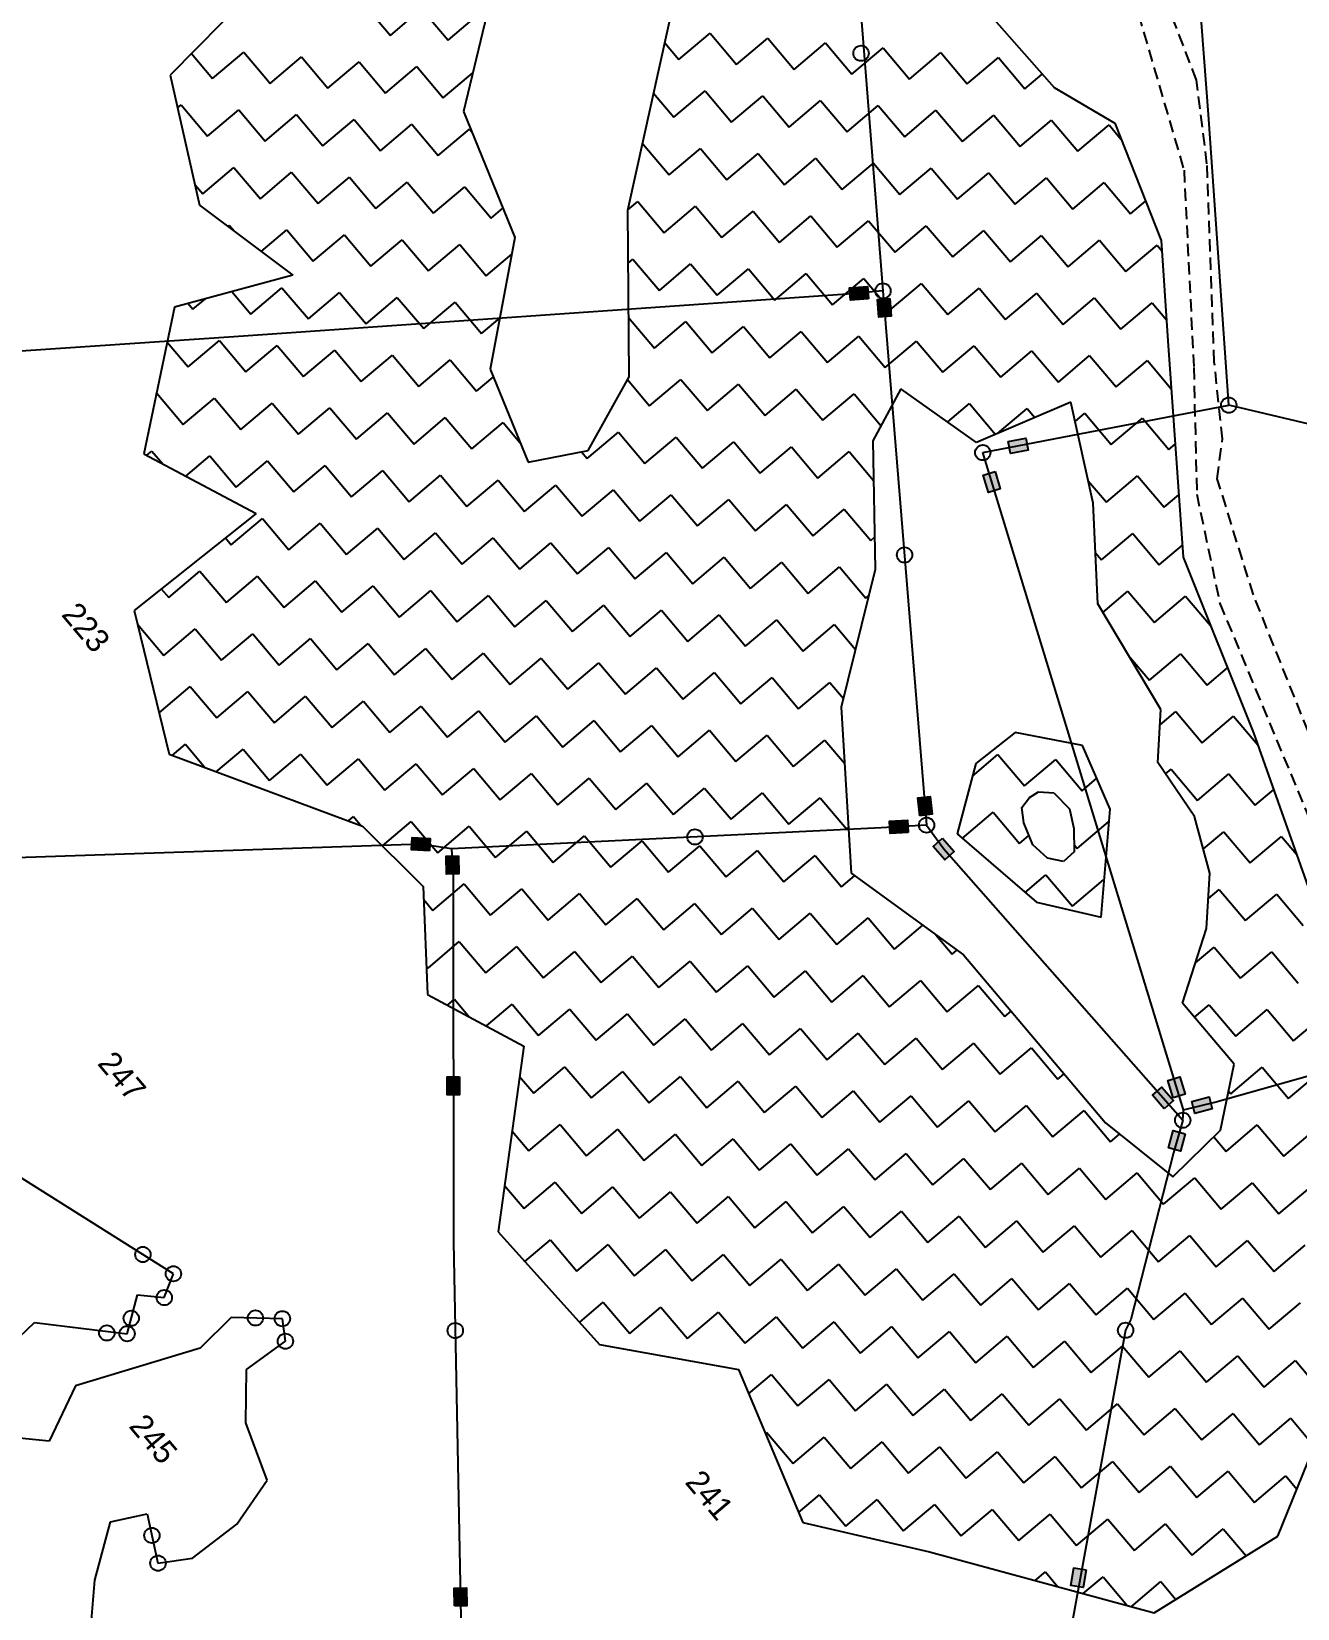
# Model space of a CAD drawing. Header units: metres. Extents: x 317389 to 323374, y 1888575 to 1892651.
# Drawn here: x 319238 to 319753, y 1889252 to 1889893 of the extents above; entities that cross this region are included whole.
import ezdxf

# ---------------------------------------------------------------- set-up
doc = ezdxf.new("R2010")
doc.units = ezdxf.units.M
doc.header["$MEASUREMENT"] = 0
doc.linetypes.add('DASHED', pattern=[0.75, 0.5, -0.25])
for name, color, linetype in [('LINE_CARTTRACK', 2, 'DASHED'), ('POLY_HATCH', 12, 'Continuous'), ('POLY_PARCEL', 6, 'Continuous'), ('TEXT_PARCEL', 7, 'Continuous')]:
    doc.layers.add(name, color=color, linetype=linetype)
doc.styles.add('TEXT_MAP', font='')
doc.styles.get('TEXT_MAP').set_extended_font_data('Kruti Dev 050')

msp = doc.modelspace()

# ---------------------------------------------------------------- hatches: boundary and pattern name
for points in [[(319570.51, 1889789), (319570.88, 1889783.97), (319578.16, 1889784.49), (319577.79, 1889789.53)], [(319582.4, 1889776.97), (319587.43, 1889777.39), (319586.84, 1889784.66), (319581.8, 1889784.25)], [(319643.12, 1889722.89), (319642.16, 1889727.85), (319635, 1889726.46), (319635.95, 1889721.51)], [(319626.93, 1889705.75), (319631.76, 1889707.22), (319629.63, 1889714.2), (319624.8, 1889712.73)], [(319603.24, 1889582.07), (319598.23, 1889581.48), (319599.07, 1889574.23), (319604.08, 1889574.82)], [(319586.75, 1889572.06), (319587.01, 1889567.02), (319594.3, 1889567.39), (319594.04, 1889572.43)], [(319392.6, 1889565.35), (319392.35, 1889560.3), (319399.64, 1889559.94), (319399.89, 1889564.98)], [(319609.28, 1889556.29), (319613.07, 1889559.63), (319608.25, 1889565.11), (319604.46, 1889561.77)], [(319406.53, 1889550.52), (319411.58, 1889550.59), (319411.48, 1889557.89), (319406.43, 1889557.82)], [(319406.84, 1889460.71), (319411.89, 1889460.71), (319411.88, 1889468.01), (319406.84, 1889468)], [(319697.42, 1889463.86), (319693.63, 1889460.52), (319698.46, 1889455.04), (319702.24, 1889458.38)], [(319704.79, 1889467.97), (319699.96, 1889466.49), (319702.09, 1889459.51), (319706.92, 1889460.99)], [(319717.96, 1889454.96), (319716.66, 1889459.84), (319709.61, 1889457.95), (319710.91, 1889453.08)], [(319700.19, 1889439.09), (319705.07, 1889437.81), (319706.93, 1889444.87), (319702.04, 1889446.15)], [(319660.48, 1889261.11), (319665.46, 1889260.29), (319666.65, 1889267.49), (319661.67, 1889268.31)], [(319414.71, 1889260.22), (319409.66, 1889260.12), (319409.81, 1889252.82), (319414.85, 1889252.92)]]:
    msp.add_hatch(color=256).paths.add_polyline_path(points)

# ---------------------------------------------------------------- linework, layer by layer
for points in [[(319578.16, 1889784.49), (319570.88, 1889783.97), (319570.51, 1889789), (319577.79, 1889789.53)], [(319586.84, 1889784.66), (319587.43, 1889777.39), (319582.4, 1889776.97), (319581.8, 1889784.25)], [(319635, 1889726.46), (319642.16, 1889727.85), (319643.12, 1889722.89), (319635.95, 1889721.51)], [(319629.63, 1889714.2), (319631.76, 1889707.22), (319626.93, 1889705.75), (319624.8, 1889712.73)], [(319599.07, 1889574.23), (319598.23, 1889581.48), (319603.24, 1889582.07), (319604.08, 1889574.82)], [(319594.3, 1889567.39), (319587.01, 1889567.02), (319586.75, 1889572.06), (319594.04, 1889572.43)], [(319399.64, 1889559.94), (319392.35, 1889560.3), (319392.6, 1889565.35), (319399.89, 1889564.98)], [(319608.25, 1889565.11), (319613.07, 1889559.63), (319609.28, 1889556.29), (319604.46, 1889561.77)], [(319411.48, 1889557.89), (319411.58, 1889550.59), (319406.53, 1889550.52), (319406.43, 1889557.82)], [(319411.88, 1889468.01), (319411.89, 1889460.71), (319406.84, 1889460.71), (319406.84, 1889468)], [(319698.46, 1889455.04), (319693.63, 1889460.52), (319697.42, 1889463.86), (319702.24, 1889458.38)], [(319702.09, 1889459.51), (319699.96, 1889466.49), (319704.79, 1889467.97), (319706.92, 1889460.99)], [(319709.61, 1889457.95), (319716.66, 1889459.84), (319717.96, 1889454.96), (319710.91, 1889453.08)], [(319706.93, 1889444.87), (319705.07, 1889437.81), (319700.19, 1889439.09), (319702.04, 1889446.15)], [(319666.65, 1889267.49), (319665.46, 1889260.29), (319660.48, 1889261.11), (319661.67, 1889268.31)], [(319409.81, 1889252.82), (319409.66, 1889260.12), (319414.71, 1889260.22), (319414.85, 1889252.92)]]:
    msp.add_lwpolyline(points, close=True)
for centre in [(319575.13, 1889884.32), (319584.06, 1889787.66), (319724.66, 1889741.21), (319624.65, 1889721.9), (319592.82, 1889680.29), (319601.79, 1889570.41), (319507.6, 1889565.59), (319705.95, 1889450.35), (319283.07, 1889395.76), (319295.48, 1889387.92), (319291.79, 1889378.22), (319278.32, 1889369.81), (319328.85, 1889369.94), (319339.79, 1889369.66), (319268.41, 1889363.84), (319276.66, 1889363.56), (319410.13, 1889364.83), (319682.74, 1889364.93), (319341.04, 1889360.49), (319286.75, 1889281.5), (319289.22, 1889270.22)]:
    msp.add_circle(centre, 3.12)
at = {"layer": 'LINE_CARTTRACK', "ltscale": 10}
for p, q in [((319711.61, 1889873.42), (319681.59, 1889951.25)), ((319681.61, 1889921.79), (319706.48, 1889836.78)), ((319715.82, 1889839.41), (319711.61, 1889873.42)), ((319706.48, 1889836.78), (319710.46, 1889756.6)), ((319718.81, 1889758.74), (319715.82, 1889839.41)), ((319722.1, 1889727.47), (319718.81, 1889758.74)), ((319710.46, 1889756.6), (319711.68, 1889704.98)), ((319720, 1889711.3), (319722.1, 1889727.47)), ((319734.69, 1889664.04), (319720, 1889711.3)), ((319711.68, 1889704.98), (319721.07, 1889660.53)), ((319773.75, 1889566.81), (319734.69, 1889664.04)), ((319721.07, 1889660.53), (319785.25, 1889506.35))]:
    msp.add_line(p, q, dxfattribs=at)
at = {"layer": 'POLY_HATCH'}
for p, q in [((319480.28, 1889820.51), (319504.97, 1889932.31)), ((319336.67, 1889918.82), (319294.19, 1889875.38)), ((319424.69, 1889907.51), (319413.5, 1889860.61)), ((319627.27, 1889900.34), (319653.71, 1889870.38)), ((319294.19, 1889875.38), (319306.16, 1889822.52)), ((319653.71, 1889870.38), (319678.37, 1889855.97)), ((319413.5, 1889860.61), (319434.37, 1889809.36)), ((319678.37, 1889855.97), (319697.17, 1889808.19)), ((319306.16, 1889822.52), (319344.03, 1889794.06)), ((319480.81, 1889752.74), (319480.28, 1889820.51)), ((319434.37, 1889809.36), (319424.25, 1889755.88)), ((319697.17, 1889808.19), (319699.93, 1889767.32)), ((319344.03, 1889794.06), (319295.9, 1889781.11)), ((319295.9, 1889781.11), (319283.44, 1889721.47)), ((319699.93, 1889767.32), (319706.16, 1889679.36)), ((319424.25, 1889755.88), (319439.76, 1889718.07)), ((319464.16, 1889722.76), (319480.81, 1889752.74)), ((319591.3, 1889747.89), (319579.94, 1889726.77)), ((319622.13, 1889726.05), (319591.3, 1889747.89)), ((319660.46, 1889742.48), (319622.13, 1889726.05)), ((319669.53, 1889701.37), (319660.46, 1889742.48)), ((319579.94, 1889726.77), (319580.86, 1889674.35)), ((319283.44, 1889721.47), (319329.15, 1889697.12)), ((319439.76, 1889718.07), (319464.16, 1889722.76)), ((319671.4, 1889660.39), (319669.53, 1889701.37)), ((319329.15, 1889697.12), (319279.5, 1889657.7)), ((319580.86, 1889674.35), (319567.09, 1889618.38)), ((319706.16, 1889679.36), (319734.7, 1889607.98)), ((319279.5, 1889657.7), (319293.74, 1889599.2)), ((319697.12, 1889617.39), (319671.4, 1889660.39)), ((319567.09, 1889618.38), (319571.08, 1889550.81)), ((319695.81, 1889595.89), (319697.12, 1889617.39)), ((319637.77, 1889608.04), (319621.84, 1889595.47)), ((319665.18, 1889602.82), (319637.77, 1889608.04)), ((319734.7, 1889607.98), (319757.63, 1889543.22)), ((319293.74, 1889599.2), (319372.45, 1889569.98)), ((319676.47, 1889576.89), (319665.18, 1889602.82)), ((319621.84, 1889595.47), (319614.18, 1889566.83)), ((319710.79, 1889573.97), (319695.81, 1889595.89)), ((319643.59, 1889581.69), (319647.34, 1889583.94)), ((319647.34, 1889583.94), (319653.49, 1889583.56)), ((319640.54, 1889577.62), (319643.59, 1889581.69)), ((319641.37, 1889571.33), (319640.54, 1889577.62)), ((319653.49, 1889583.56), (319659.98, 1889577.06)), ((319644.95, 1889562.37), (319641.37, 1889571.33)), ((319659.98, 1889577.06), (319661.74, 1889569.07)), ((319672.82, 1889533.02), (319676.47, 1889576.89)), ((319717.03, 1889550.86), (319710.79, 1889573.97)), ((319372.45, 1889569.98), (319397, 1889545.39)), ((319614.18, 1889566.83), (319646.44, 1889539.11)), ((319661.74, 1889569.07), (319661.76, 1889559.59)), ((319650.99, 1889556.99), (319644.95, 1889562.37)), ((319661.76, 1889559.59), (319657.46, 1889555.56)), ((319657.46, 1889555.56), (319650.99, 1889556.99)), ((319571.08, 1889550.81), (319616.81, 1889517.63)), ((319715.65, 1889528.41), (319717.03, 1889550.86)), ((319397, 1889545.39), (319398.82, 1889501.58)), ((319646.44, 1889539.11), (319672.82, 1889533.02)), ((319705.92, 1889498.03), (319715.65, 1889528.41)), ((319616.81, 1889517.63), (319674.51, 1889449.33)), ((319398.82, 1889501.58), (319437.98, 1889480.51)), ((319726.9, 1889473.19), (319705.92, 1889498.03)), ((319437.98, 1889480.51), (319427.61, 1889405.01)), ((319721.3, 1889446.3), (319726.9, 1889473.19)), ((319674.51, 1889449.33), (319701.96, 1889427.3)), ((319701.96, 1889427.3), (319721.3, 1889446.3)), ((319427.61, 1889405.01), (319468.81, 1889359.21)), ((319468.81, 1889359.21), (319525.24, 1889348.95)), ((319525.24, 1889348.95), (319551.43, 1889286.7)), ((319744.63, 1889281.15), (319760.93, 1889321.37)), ((319551.43, 1889286.7), (319602.95, 1889274.81)), ((319694.31, 1889249.98), (319744.63, 1889281.15)), ((319602.95, 1889274.81), (319694.31, 1889249.98))]:
    msp.add_line(p, q, dxfattribs=at)
at = {"layer": 'POLY_HATCH', "linetype": 'Continuous'}
for p, q in [((319372.96, 1889904.34), (319383.71, 1889891.63)), ((319383.71, 1889891.63), (319396.43, 1889902.37)), ((319396.43, 1889902.37), (319407.17, 1889889.65)), ((319407.17, 1889889.65), (319419.89, 1889900.39)), ((319501.02, 1889881.75), (319513.74, 1889892.5)), ((319513.74, 1889892.5), (319524.48, 1889879.78)), ((319495.3, 1889888.52), (319501.02, 1889881.75)), ((319524.48, 1889879.78), (319537.2, 1889890.52)), ((319537.2, 1889890.52), (319547.95, 1889877.8)), ((319547.95, 1889877.8), (319560.67, 1889888.55)), ((319560.67, 1889888.55), (319571.41, 1889875.83)), ((319571.41, 1889875.83), (319584.13, 1889886.57)), ((319584.13, 1889886.57), (319594.87, 1889873.85)), ((319302.81, 1889884.19), (319311.34, 1889874.09)), ((319311.34, 1889874.09), (319324.06, 1889884.83)), ((319324.06, 1889884.83), (319333.08, 1889874.16)), ((319334.81, 1889872.11), (319347.53, 1889882.86)), ((319347.53, 1889882.86), (319358.27, 1889870.14)), ((319358.27, 1889870.14), (319370.99, 1889880.88)), ((319370.99, 1889880.88), (319381.73, 1889868.16)), ((319594.87, 1889873.85), (319607.59, 1889884.6)), ((319607.59, 1889884.6), (319618.34, 1889871.88)), ((319618.34, 1889871.88), (319631.05, 1889882.62)), ((319631.05, 1889882.62), (319641.8, 1889869.91)), ((319333.08, 1889874.16), (319334.81, 1889872.11)), ((319381.73, 1889868.16), (319394.45, 1889878.91)), ((319394.45, 1889878.91), (319405.2, 1889866.19)), ((319405.2, 1889866.19), (319417.26, 1889876.38)), ((319641.8, 1889869.91), (319648.86, 1889875.87)), ((319490.78, 1889868.07), (319499.05, 1889858.29)), ((319499.05, 1889858.29), (319511.77, 1889869.03)), ((319511.77, 1889869.03), (319522.51, 1889856.32)), ((319522.51, 1889856.32), (319535.23, 1889867.06)), ((319535.23, 1889867.06), (319545.97, 1889854.34)), ((319297.19, 1889862.13), (319298.62, 1889863.34)), ((319298.62, 1889863.34), (319307.86, 1889852.41)), ((319309.37, 1889850.62), (319322.09, 1889861.37)), ((319322.09, 1889861.37), (319332.83, 1889848.65)), ((319545.97, 1889854.34), (319558.69, 1889865.08)), ((319558.69, 1889865.08), (319569.44, 1889852.37)), ((319569.44, 1889852.37), (319582.15, 1889863.11)), ((319582.15, 1889863.11), (319592.9, 1889850.39)), ((319592.9, 1889850.39), (319605.62, 1889861.14)), ((319605.62, 1889861.14), (319616.36, 1889848.42)), ((319332.83, 1889848.65), (319345.55, 1889859.39)), ((319345.55, 1889859.39), (319356.29, 1889846.67)), ((319356.29, 1889846.67), (319369.01, 1889857.42)), ((319369.01, 1889857.42), (319379.76, 1889844.7)), ((319379.76, 1889844.7), (319392.48, 1889855.44)), ((319392.48, 1889855.44), (319403.22, 1889842.72)), ((319403.22, 1889842.72), (319415.94, 1889853.47)), ((319415.94, 1889853.47), (319416.84, 1889852.4)), ((319616.36, 1889848.42), (319629.08, 1889859.16)), ((319629.08, 1889859.16), (319639.82, 1889846.44)), ((319639.82, 1889846.44), (319652.54, 1889857.19)), ((319652.54, 1889857.19), (319663.29, 1889844.47)), ((319663.29, 1889844.47), (319676.01, 1889855.21)), ((319676.01, 1889855.21), (319680.98, 1889849.32)), ((319307.86, 1889852.41), (319309.37, 1889850.62)), ((319486.24, 1889847.47), (319486.33, 1889847.55)), ((319486.33, 1889847.55), (319497.07, 1889834.83)), ((319497.07, 1889834.83), (319509.79, 1889845.57)), ((319509.79, 1889845.57), (319520.54, 1889832.85)), ((319520.54, 1889832.85), (319533.25, 1889843.6)), ((319533.25, 1889843.6), (319544, 1889830.88)), ((319544, 1889830.88), (319556.72, 1889841.62)), ((319556.72, 1889841.62), (319567.46, 1889828.9)), ((319307.39, 1889827.16), (319320.11, 1889837.9)), ((319320.11, 1889837.9), (319330.86, 1889825.19)), ((319330.86, 1889825.19), (319343.58, 1889835.93)), ((319343.58, 1889835.93), (319354.32, 1889823.21)), ((319567.46, 1889828.9), (319580.18, 1889839.65)), ((319580.18, 1889839.65), (319590.92, 1889826.93)), ((319590.92, 1889826.93), (319603.64, 1889837.67)), ((319603.64, 1889837.67), (319614.39, 1889824.95)), ((319614.39, 1889824.95), (319627.11, 1889835.7)), ((319627.11, 1889835.7), (319637.85, 1889822.98)), ((319304.27, 1889830.85), (319307.39, 1889827.16)), ((319354.32, 1889823.21), (319367.04, 1889833.96)), ((319367.04, 1889833.96), (319377.78, 1889821.24)), ((319377.78, 1889821.24), (319390.5, 1889831.98)), ((319390.5, 1889831.98), (319401.25, 1889819.26)), ((319401.25, 1889819.26), (319413.96, 1889830.01)), ((319413.96, 1889830.01), (319424.71, 1889817.29)), ((319637.85, 1889822.98), (319650.57, 1889833.72)), ((319650.57, 1889833.72), (319661.31, 1889821)), ((319661.31, 1889821), (319674.03, 1889831.75)), ((319674.03, 1889831.75), (319684.78, 1889819.03)), ((319424.71, 1889817.29), (319429.5, 1889821.33)), ((319480.32, 1889820.68), (319484.35, 1889824.08)), ((319484.35, 1889824.08), (319495.1, 1889811.36)), ((319495.1, 1889811.36), (319507.82, 1889822.11)), ((319507.82, 1889822.11), (319518.56, 1889809.39)), ((319684.78, 1889819.03), (319690.88, 1889824.18)), ((319518.56, 1889809.39), (319531.28, 1889820.13)), ((319531.28, 1889820.13), (319542.02, 1889807.41)), ((319542.02, 1889807.41), (319554.74, 1889818.16)), ((319554.74, 1889818.16), (319565.49, 1889805.44)), ((319565.49, 1889805.44), (319578.2, 1889816.18)), ((319578.2, 1889816.18), (319588.95, 1889803.47)), ((319317.56, 1889813.95), (319318.14, 1889814.44)), ((319318.14, 1889814.44), (319320.27, 1889811.92)), ((319331.21, 1889803.69), (319341.6, 1889812.47)), ((319341.6, 1889812.47), (319352.35, 1889799.75)), ((319352.35, 1889799.75), (319365.06, 1889810.49)), ((319365.06, 1889810.49), (319375.81, 1889797.77)), ((319375.81, 1889797.77), (319388.53, 1889808.52)), ((319388.53, 1889808.52), (319399.27, 1889795.8)), ((319588.95, 1889803.47), (319601.67, 1889814.21)), ((319601.67, 1889814.21), (319612.41, 1889801.49)), ((319612.41, 1889801.49), (319625.13, 1889812.24)), ((319625.13, 1889812.24), (319635.87, 1889799.52)), ((319635.87, 1889799.52), (319648.59, 1889810.26)), ((319648.59, 1889810.26), (319659.34, 1889797.54)), ((319399.27, 1889795.8), (319411.99, 1889806.54)), ((319411.99, 1889806.54), (319422.73, 1889793.82)), ((319422.73, 1889793.82), (319433.09, 1889802.57)), ((319659.34, 1889797.54), (319672.06, 1889808.29)), ((319672.06, 1889808.29), (319682.8, 1889795.57)), ((319682.8, 1889795.57), (319695.52, 1889806.31)), ((319695.52, 1889806.31), (319697.45, 1889804.02)), ((319480.45, 1889798.99), (319482.38, 1889800.62)), ((319482.38, 1889800.62), (319493.12, 1889787.9)), ((319493.12, 1889787.9), (319505.84, 1889798.65)), ((319505.84, 1889798.65), (319516.59, 1889785.93)), ((319516.59, 1889785.93), (319529.3, 1889796.67)), ((319529.3, 1889796.67), (319540.05, 1889783.95)), ((319540.05, 1889783.95), (319552.77, 1889794.7)), ((319552.77, 1889794.7), (319563.51, 1889781.98)), ((319563.51, 1889781.98), (319576.23, 1889792.72)), ((319576.23, 1889792.72), (319586.97, 1889780)), ((319586.97, 1889780), (319599.69, 1889790.75)), ((319599.69, 1889790.75), (319610.44, 1889778.03)), ((319303.45, 1889780.23), (319308.5, 1889784.5)), ((319319.2, 1889787.38), (319326.91, 1889778.26)), ((319326.91, 1889778.26), (319339.63, 1889789)), ((319339.63, 1889789), (319350.37, 1889776.29)), ((319350.37, 1889776.29), (319363.09, 1889787.03)), ((319363.09, 1889787.03), (319373.83, 1889774.31)), ((319373.83, 1889774.31), (319386.55, 1889785.06)), ((319386.55, 1889785.06), (319397.3, 1889772.34)), ((319397.3, 1889772.34), (319410.02, 1889783.08)), ((319410.02, 1889783.08), (319420.76, 1889770.36)), ((319610.44, 1889778.03), (319623.16, 1889788.77)), ((319623.16, 1889788.77), (319633.9, 1889776.05)), ((319633.9, 1889776.05), (319646.62, 1889786.8)), ((319646.62, 1889786.8), (319657.36, 1889774.08)), ((319657.36, 1889774.08), (319670.08, 1889784.82)), ((319670.08, 1889784.82), (319680.83, 1889772.1)), ((319680.83, 1889772.1), (319693.54, 1889782.85)), ((319693.54, 1889782.85), (319699.34, 1889775.98)), ((319301.44, 1889782.6), (319303.45, 1889780.23)), ((319420.76, 1889770.36), (319428.18, 1889776.63)), ((319480.62, 1889776.9), (319491.15, 1889764.44)), ((319491.15, 1889764.44), (319503.87, 1889775.18)), ((319503.87, 1889775.18), (319514.61, 1889762.46)), ((319514.61, 1889762.46), (319527.33, 1889773.21)), ((319527.33, 1889773.21), (319538.07, 1889760.49)), ((319538.07, 1889760.49), (319550.79, 1889771.23)), ((319550.79, 1889771.23), (319561.54, 1889758.51)), ((319292.93, 1889766.88), (319301.47, 1889756.77)), ((319301.47, 1889756.77), (319314.19, 1889767.52)), ((319314.19, 1889767.52), (319324.93, 1889754.8)), ((319324.93, 1889754.8), (319337.65, 1889765.54)), ((319337.65, 1889765.54), (319348.4, 1889752.82)), ((319348.4, 1889752.82), (319361.12, 1889763.57)), ((319361.12, 1889763.57), (319371.86, 1889750.85)), ((319561.54, 1889758.51), (319574.26, 1889769.26)), ((319574.26, 1889769.26), (319585, 1889756.54)), ((319585, 1889756.54), (319597.72, 1889767.28)), ((319597.72, 1889767.28), (319608.46, 1889754.57)), ((319608.46, 1889754.57), (319621.18, 1889765.31)), ((319621.18, 1889765.31), (319631.93, 1889752.59)), ((319371.86, 1889750.85), (319384.58, 1889761.59)), ((319384.58, 1889761.59), (319395.32, 1889748.87)), ((319395.32, 1889748.87), (319408.04, 1889759.62)), ((319408.04, 1889759.62), (319418.79, 1889746.9)), ((319631.93, 1889752.59), (319644.64, 1889763.33)), ((319644.64, 1889763.33), (319655.39, 1889750.62)), ((319655.39, 1889750.62), (319668.11, 1889761.36)), ((319668.11, 1889761.36), (319678.85, 1889748.64)), ((319678.85, 1889748.64), (319691.57, 1889759.39)), ((319691.57, 1889759.39), (319701.31, 1889747.86)), ((319418.79, 1889746.9), (319425.58, 1889752.64)), ((319480.18, 1889751.62), (319489.17, 1889740.98)), ((319489.17, 1889740.98), (319501.89, 1889751.72)), ((319501.89, 1889751.72), (319512.64, 1889739)), ((319288.53, 1889745.84), (319288.75, 1889746.03)), ((319288.75, 1889746.03), (319299.5, 1889733.31)), ((319512.64, 1889739), (319525.36, 1889749.74)), ((319525.36, 1889749.74), (319536.1, 1889737.03)), ((319536.1, 1889737.03), (319548.82, 1889747.77)), ((319548.82, 1889747.77), (319559.56, 1889735.05)), ((319559.56, 1889735.05), (319572.28, 1889745.8)), ((319572.28, 1889745.8), (319583.03, 1889733.08)), ((319299.5, 1889733.31), (319312.22, 1889744.05)), ((319312.22, 1889744.05), (319322.96, 1889731.33)), ((319322.96, 1889731.33), (319335.68, 1889742.08)), ((319335.68, 1889742.08), (319346.42, 1889729.36)), ((319346.42, 1889729.36), (319359.14, 1889740.1)), ((319359.14, 1889740.1), (319369.88, 1889727.39)), ((319369.88, 1889727.39), (319382.6, 1889738.13)), ((319382.6, 1889738.13), (319393.35, 1889725.41)), ((319610.37, 1889734.38), (319619.21, 1889741.85)), ((319619.21, 1889741.85), (319629.78, 1889729.33)), ((319630.62, 1889729.69), (319642.67, 1889739.87)), ((319642.67, 1889739.87), (319645.78, 1889736.19)), ((319662.2, 1889734.58), (319666.13, 1889737.9)), ((319666.13, 1889737.9), (319676.88, 1889725.18)), ((319393.35, 1889725.41), (319406.07, 1889736.15)), ((319406.07, 1889736.15), (319416.81, 1889723.44)), ((319416.81, 1889723.44), (319429.53, 1889734.18)), ((319429.53, 1889734.18), (319436.57, 1889725.84)), ((319583.03, 1889733.08), (319583.59, 1889733.55)), ((319676.88, 1889725.18), (319689.6, 1889735.92)), ((319689.6, 1889735.92), (319700.34, 1889723.2)), ((319463.74, 1889719.49), (319476.46, 1889730.23)), ((319476.46, 1889730.23), (319487.2, 1889717.51)), ((319487.2, 1889717.51), (319499.92, 1889728.26)), ((319499.92, 1889728.26), (319510.66, 1889715.54)), ((319510.66, 1889715.54), (319523.38, 1889726.28)), ((319523.38, 1889726.28), (319534.13, 1889713.56)), ((319700.34, 1889723.2), (319702.9, 1889725.37)), ((319284.7, 1889720.81), (319286.78, 1889722.56)), ((319286.78, 1889722.56), (319291.18, 1889717.35)), ((319300.52, 1889712.38), (319310.24, 1889720.59)), ((319310.24, 1889720.59), (319320.98, 1889707.87)), ((319320.98, 1889707.87), (319333.7, 1889718.62)), ((319333.7, 1889718.62), (319344.45, 1889705.9)), ((319461.42, 1889722.23), (319463.74, 1889719.49)), ((319534.13, 1889713.56), (319546.84, 1889724.31)), ((319546.84, 1889724.31), (319557.59, 1889711.59)), ((319557.59, 1889711.59), (319570.31, 1889722.33)), ((319570.31, 1889722.33), (319580.23, 1889710.59)), ((319344.45, 1889705.9), (319357.17, 1889716.64)), ((319357.17, 1889716.64), (319367.91, 1889703.92)), ((319367.91, 1889703.92), (319380.63, 1889714.67)), ((319380.63, 1889714.67), (319391.37, 1889701.95)), ((319391.37, 1889701.95), (319404.09, 1889712.69)), ((319404.09, 1889712.69), (319414.84, 1889699.97)), ((319674.9, 1889701.72), (319687.62, 1889712.46)), ((319687.62, 1889712.46), (319698.37, 1889699.74)), ((319414.84, 1889699.97), (319427.55, 1889710.72)), ((319427.55, 1889710.72), (319438.3, 1889698)), ((319438.3, 1889698), (319451.02, 1889708.74)), ((319451.02, 1889708.74), (319461.76, 1889696.02)), ((319461.76, 1889696.02), (319474.48, 1889706.77)), ((319474.48, 1889706.77), (319485.22, 1889694.05)), ((319667.53, 1889710.45), (319674.9, 1889701.72)), ((319485.22, 1889694.05), (319497.94, 1889704.79)), ((319497.94, 1889704.79), (319508.69, 1889692.07)), ((319508.69, 1889692.07), (319521.41, 1889702.82)), ((319521.41, 1889702.82), (319532.15, 1889690.1)), ((319532.15, 1889690.1), (319544.87, 1889700.84)), ((319544.87, 1889700.84), (319555.61, 1889688.13)), ((319698.37, 1889699.74), (319704.36, 1889704.8)), ((319319.01, 1889684.41), (319331.73, 1889695.15)), ((319331.73, 1889695.15), (319342.47, 1889682.43)), ((319342.47, 1889682.43), (319355.19, 1889693.18)), ((319355.19, 1889693.18), (319365.94, 1889680.46)), ((319555.61, 1889688.13), (319568.33, 1889698.87)), ((319568.33, 1889698.87), (319579.08, 1889686.15)), ((319316.65, 1889687.2), (319319.01, 1889684.41)), ((319365.94, 1889680.46), (319378.65, 1889691.2)), ((319378.65, 1889691.2), (319389.4, 1889678.48)), ((319389.4, 1889678.48), (319402.12, 1889689.23)), ((319402.12, 1889689.23), (319412.86, 1889676.51)), ((319412.86, 1889676.51), (319425.58, 1889687.25)), ((319425.58, 1889687.25), (319436.32, 1889674.54)), ((319579.08, 1889686.15), (319580.63, 1889687.47)), ((319672.93, 1889678.25), (319685.65, 1889689)), ((319685.65, 1889689), (319696.39, 1889676.28)), ((319436.32, 1889674.54), (319449.04, 1889685.28)), ((319449.04, 1889685.28), (319459.79, 1889672.56)), ((319459.79, 1889672.56), (319472.51, 1889683.31)), ((319472.51, 1889683.31), (319483.25, 1889670.59)), ((319483.25, 1889670.59), (319495.97, 1889681.33)), ((319495.97, 1889681.33), (319506.71, 1889668.61)), ((319670.45, 1889681.18), (319672.93, 1889678.25)), ((319696.39, 1889676.28), (319705.82, 1889684.24)), ((319506.71, 1889668.61), (319519.43, 1889679.36)), ((319519.43, 1889679.36), (319530.18, 1889666.64)), ((319530.18, 1889666.64), (319542.89, 1889677.38)), ((319542.89, 1889677.38), (319553.64, 1889664.66)), ((319553.64, 1889664.66), (319566.36, 1889675.41)), ((319566.36, 1889675.41), (319577.1, 1889662.69)), ((319293.57, 1889662.92), (319306.29, 1889673.66)), ((319306.29, 1889673.66), (319317.04, 1889660.95)), ((319317.04, 1889660.95), (319329.75, 1889671.69)), ((319329.75, 1889671.69), (319340.5, 1889658.97)), ((319340.5, 1889658.97), (319353.22, 1889669.72)), ((319353.22, 1889669.72), (319363.96, 1889657)), ((319363.96, 1889657), (319376.68, 1889667.74)), ((319376.68, 1889667.74), (319387.42, 1889655.02)), ((319290.56, 1889666.48), (319293.57, 1889662.92)), ((319387.42, 1889655.02), (319400.14, 1889665.77)), ((319400.14, 1889665.77), (319410.89, 1889653.05)), ((319410.89, 1889653.05), (319423.61, 1889663.79)), ((319423.61, 1889663.79), (319434.35, 1889651.07)), ((319434.35, 1889651.07), (319447.07, 1889661.82)), ((319447.07, 1889661.82), (319457.81, 1889649.1)), ((319577.1, 1889662.69), (319578.23, 1889663.64)), ((319673.48, 1889656.92), (319683.67, 1889665.53)), ((319683.67, 1889665.53), (319694.42, 1889652.82)), ((319694.42, 1889652.82), (319707.13, 1889663.56)), ((319707.13, 1889663.56), (319717.28, 1889651.55)), ((319457.81, 1889649.1), (319470.53, 1889659.84)), ((319470.53, 1889659.84), (319481.28, 1889647.12)), ((319481.28, 1889647.12), (319493.99, 1889657.87)), ((319493.99, 1889657.87), (319504.74, 1889645.15)), ((319504.74, 1889645.15), (319517.46, 1889655.89)), ((319517.46, 1889655.89), (319528.2, 1889643.17)), ((319280.85, 1889652.18), (319291.6, 1889639.46)), ((319280.85, 1889652.17), (319280.85, 1889652.18)), ((319291.6, 1889639.46), (319304.32, 1889650.2)), ((319304.32, 1889650.2), (319315.06, 1889637.48)), ((319315.06, 1889637.48), (319327.78, 1889648.23)), ((319327.78, 1889648.23), (319338.52, 1889635.51)), ((319528.2, 1889643.17), (319540.92, 1889653.92)), ((319540.92, 1889653.92), (319551.66, 1889641.2)), ((319551.66, 1889641.2), (319564.38, 1889651.94)), ((319564.38, 1889651.94), (319572.88, 1889641.89)), ((319338.52, 1889635.51), (319351.24, 1889646.25)), ((319351.24, 1889646.25), (319361.99, 1889633.53)), ((319361.99, 1889633.53), (319374.71, 1889644.28)), ((319374.71, 1889644.28), (319385.45, 1889631.56)), ((319385.45, 1889631.56), (319398.17, 1889642.3)), ((319398.17, 1889642.3), (319408.91, 1889629.58)), ((319408.91, 1889629.58), (319421.63, 1889640.33)), ((319421.63, 1889640.33), (319432.38, 1889627.61)), ((319432.38, 1889627.61), (319445.09, 1889638.35)), ((319445.09, 1889638.35), (319455.84, 1889625.64)), ((319455.84, 1889625.64), (319468.56, 1889636.38)), ((319468.56, 1889636.38), (319479.3, 1889623.66)), ((319683.96, 1889639.4), (319692.44, 1889629.35)), ((319692.44, 1889629.35), (319705.16, 1889640.1)), ((319705.16, 1889640.1), (319715.9, 1889627.38)), ((319479.3, 1889623.66), (319492.02, 1889634.4)), ((319492.02, 1889634.4), (319502.76, 1889621.69)), ((319502.76, 1889621.69), (319515.48, 1889632.43)), ((319515.48, 1889632.43), (319526.23, 1889619.71)), ((319526.23, 1889619.71), (319538.95, 1889630.46)), ((319538.95, 1889630.46), (319549.69, 1889617.74)), ((319715.9, 1889627.38), (319724.16, 1889634.35)), ((319289.65, 1889616.01), (319302.34, 1889626.74)), ((319302.34, 1889626.74), (319313.09, 1889614.02)), ((319313.09, 1889614.02), (319325.81, 1889624.76)), ((319325.81, 1889624.76), (319336.55, 1889612.05)), ((319336.55, 1889612.05), (319349.27, 1889622.79)), ((319349.27, 1889622.79), (319360.01, 1889610.07)), ((319549.69, 1889617.74), (319562.41, 1889628.48)), ((319562.41, 1889628.48), (319567.96, 1889621.91)), ((319360.01, 1889610.07), (319372.73, 1889620.81)), ((319372.73, 1889620.81), (319383.47, 1889608.1)), ((319383.47, 1889608.1), (319396.19, 1889618.84)), ((319396.19, 1889618.84), (319406.94, 1889606.12)), ((319406.94, 1889606.12), (319419.66, 1889616.87)), ((319419.66, 1889616.87), (319430.4, 1889604.15)), ((319696.74, 1889611.19), (319703.19, 1889616.63)), ((319703.19, 1889616.63), (319713.93, 1889603.92)), ((319430.4, 1889604.15), (319443.12, 1889614.89)), ((319443.12, 1889614.89), (319453.86, 1889602.17)), ((319453.86, 1889602.17), (319466.58, 1889612.92)), ((319466.58, 1889612.92), (319477.33, 1889600.2)), ((319477.33, 1889600.2), (319490.05, 1889610.94)), ((319490.05, 1889610.94), (319500.79, 1889598.22)), ((319713.93, 1889603.92), (319726.65, 1889614.66)), ((319726.65, 1889614.66), (319736.44, 1889603.07)), ((319294.99, 1889598.73), (319300.37, 1889603.28)), ((319300.37, 1889603.28), (319308.42, 1889593.75)), ((319500.79, 1889598.22), (319513.51, 1889608.97)), ((319513.51, 1889608.97), (319524.25, 1889596.25)), ((319524.25, 1889596.25), (319536.97, 1889606.99)), ((319536.97, 1889606.99), (319547.72, 1889594.27)), ((319547.72, 1889594.27), (319560.43, 1889605.02)), ((319560.43, 1889605.02), (319568.44, 1889595.54)), ((319312.91, 1889592.08), (319323.83, 1889601.3)), ((319323.83, 1889601.3), (319334.57, 1889588.58)), ((319334.57, 1889588.58), (319347.29, 1889599.33)), ((319347.29, 1889599.33), (319358.04, 1889586.61)), ((319358.04, 1889586.61), (319370.76, 1889597.35)), ((319370.76, 1889597.35), (319381.5, 1889584.63)), ((319620.47, 1889590.35), (319630.82, 1889599.09)), ((319630.82, 1889599.09), (319641.57, 1889586.38)), ((319641.57, 1889586.38), (319654.29, 1889597.12)), ((319654.29, 1889597.12), (319665.03, 1889584.4)), ((319381.5, 1889584.63), (319394.22, 1889595.38)), ((319394.22, 1889595.38), (319404.96, 1889582.66)), ((319404.96, 1889582.66), (319417.68, 1889593.4)), ((319417.68, 1889593.4), (319428.43, 1889580.68)), ((319428.43, 1889580.68), (319441.14, 1889591.43)), ((319441.14, 1889591.43), (319451.89, 1889578.71)), ((319698.96, 1889591.27), (319701.21, 1889593.17)), ((319701.21, 1889593.17), (319711.96, 1889580.45)), ((319711.96, 1889580.45), (319724.67, 1889591.2)), ((319724.67, 1889591.2), (319735.42, 1889578.48)), ((319451.89, 1889578.71), (319464.61, 1889589.45)), ((319464.61, 1889589.45), (319475.35, 1889576.74)), ((319475.35, 1889576.74), (319488.07, 1889587.48)), ((319488.07, 1889587.48), (319498.81, 1889574.76)), ((319498.81, 1889574.76), (319511.53, 1889585.5)), ((319511.53, 1889585.5), (319522.28, 1889572.79)), ((319665.03, 1889584.4), (319671, 1889589.45)), ((319735.42, 1889578.48), (319742.91, 1889584.8)), ((319522.28, 1889572.79), (319535, 1889583.53)), ((319535, 1889583.53), (319545.74, 1889570.81)), ((319545.74, 1889570.81), (319558.46, 1889581.56)), ((319558.46, 1889581.56), (319569.2, 1889568.84)), ((319366.69, 1889572.12), (319368.78, 1889573.89)), ((319368.78, 1889573.89), (319371.91, 1889570.18)), ((319380.46, 1889561.96), (319392.24, 1889571.91)), ((319392.24, 1889571.91), (319402.99, 1889559.2)), ((319616.29, 1889565.02), (319628.85, 1889575.63)), ((319628.85, 1889575.63), (319639.59, 1889562.91)), ((319663.05, 1889560.94), (319675.77, 1889571.68)), ((319675.77, 1889571.68), (319676.01, 1889571.4)), ((319402.99, 1889559.2), (319415.71, 1889569.94)), ((319415.71, 1889569.94), (319426.45, 1889557.22)), ((319426.45, 1889557.22), (319439.17, 1889567.97)), ((319439.17, 1889567.97), (319449.91, 1889555.25)), ((319449.91, 1889555.25), (319462.63, 1889565.99)), ((319462.63, 1889565.99), (319473.38, 1889553.27)), ((319569.2, 1889568.84), (319569.98, 1889569.49)), ((319614.25, 1889567.11), (319615.31, 1889565.86)), ((319639.59, 1889562.91), (319643.43, 1889566.16)), ((319714.37, 1889560.7), (319722.7, 1889567.73)), ((319722.7, 1889567.73), (319733.44, 1889555.01)), ((319733.44, 1889555.01), (319746.16, 1889565.76)), ((319746.16, 1889565.76), (319752.17, 1889558.65)), ((319473.38, 1889553.27), (319486.1, 1889564.02)), ((319486.1, 1889564.02), (319496.84, 1889551.3)), ((319496.84, 1889551.3), (319509.56, 1889562.04)), ((319509.56, 1889562.04), (319520.3, 1889549.32)), ((319520.3, 1889549.32), (319533.02, 1889560.07)), ((319533.02, 1889560.07), (319543.77, 1889547.35)), ((319661.75, 1889562.48), (319663.05, 1889560.94)), ((319543.77, 1889547.35), (319556.48, 1889558.09)), ((319556.48, 1889558.09), (319567.23, 1889545.37)), ((319401.01, 1889535.73), (319413.73, 1889546.48)), ((319413.73, 1889546.48), (319424.48, 1889533.76)), ((319567.23, 1889545.37), (319572.47, 1889549.8)), ((319641.87, 1889543.04), (319650.34, 1889550.19)), ((319650.34, 1889550.19), (319661.08, 1889537.48)), ((319661.08, 1889537.48), (319673.8, 1889548.22)), ((319673.8, 1889548.22), (319674.06, 1889547.91)), ((319397.22, 1889540.23), (319401.01, 1889535.73)), ((319424.48, 1889533.76), (319437.2, 1889544.5)), ((319437.2, 1889544.5), (319447.94, 1889531.78)), ((319447.94, 1889531.78), (319460.66, 1889542.53)), ((319460.66, 1889542.53), (319471.4, 1889529.81)), ((319471.4, 1889529.81), (319484.12, 1889540.55)), ((319484.12, 1889540.55), (319494.87, 1889527.83)), ((319716.4, 1889540.62), (319720.72, 1889544.27)), ((319720.72, 1889544.27), (319731.47, 1889531.55)), ((319731.47, 1889531.55), (319744.19, 1889542.3)), ((319744.19, 1889542.3), (319754.93, 1889529.58)), ((319494.87, 1889527.83), (319507.58, 1889538.58)), ((319507.58, 1889538.58), (319518.33, 1889525.86)), ((319518.33, 1889525.86), (319531.05, 1889536.6)), ((319531.05, 1889536.6), (319541.79, 1889523.89)), ((319541.79, 1889523.89), (319554.51, 1889534.63)), ((319554.51, 1889534.63), (319565.25, 1889521.91)), ((319565.25, 1889521.91), (319577.97, 1889532.66)), ((319577.97, 1889532.66), (319588.72, 1889519.94)), ((319588.72, 1889519.94), (319600.23, 1889529.66)), ((319399.04, 1889512.27), (319411.76, 1889523.01)), ((319411.76, 1889523.01), (319422.5, 1889510.3)), ((319422.5, 1889510.3), (319435.22, 1889521.04)), ((319435.22, 1889521.04), (319445.97, 1889508.32)), ((319605.58, 1889525.78), (319612.18, 1889517.96)), ((319711.16, 1889514.39), (319718.75, 1889520.81)), ((319718.75, 1889520.81), (319729.49, 1889508.09)), ((319445.97, 1889508.32), (319458.68, 1889519.07)), ((319458.68, 1889519.07), (319469.43, 1889506.35)), ((319469.43, 1889506.35), (319482.15, 1889517.09)), ((319482.15, 1889517.09), (319492.89, 1889504.37)), ((319492.89, 1889504.37), (319505.61, 1889515.12)), ((319505.61, 1889515.12), (319516.35, 1889502.4)), ((319612.18, 1889517.96), (319614.11, 1889519.59)), ((319729.49, 1889508.09), (319742.21, 1889518.83)), ((319742.21, 1889518.83), (319752.96, 1889506.11)), ((319398.34, 1889513.1), (319399.04, 1889512.27)), ((319516.35, 1889502.4), (319529.07, 1889513.14)), ((319529.07, 1889513.14), (319539.82, 1889500.42)), ((319539.82, 1889500.42), (319552.54, 1889511.17)), ((319552.54, 1889511.17), (319563.28, 1889498.45)), ((319563.28, 1889498.45), (319576, 1889509.19)), ((319576, 1889509.19), (319586.74, 1889496.47)), ((319586.74, 1889496.47), (319599.46, 1889507.22)), ((319599.46, 1889507.22), (319610.21, 1889494.5)), ((319610.21, 1889494.5), (319622.92, 1889505.24)), ((319622.92, 1889505.24), (319633.67, 1889492.52)), ((319406.99, 1889497.19), (319409.78, 1889499.55)), ((319409.78, 1889499.55), (319415.78, 1889492.46)), ((319422.75, 1889488.71), (319433.25, 1889497.58)), ((319433.25, 1889497.58), (319443.99, 1889484.86)), ((319443.99, 1889484.86), (319456.71, 1889495.6)), ((319456.71, 1889495.6), (319467.45, 1889482.88)), ((319633.67, 1889492.52), (319636.2, 1889494.67)), ((319710.78, 1889492.28), (319716.78, 1889497.34)), ((319716.78, 1889497.34), (319727.52, 1889484.63)), ((319727.52, 1889484.63), (319740.24, 1889495.37)), ((319740.24, 1889495.37), (319750.98, 1889482.65)), ((319467.45, 1889482.88), (319480.17, 1889493.63)), ((319480.17, 1889493.63), (319490.92, 1889480.91)), ((319490.92, 1889480.91), (319503.64, 1889491.65)), ((319503.64, 1889491.65), (319514.38, 1889478.93)), ((319514.38, 1889478.93), (319527.1, 1889489.68)), ((319527.1, 1889489.68), (319537.84, 1889476.96)), ((319537.84, 1889476.96), (319550.56, 1889487.7)), ((319550.56, 1889487.7), (319561.31, 1889474.99)), ((319750.98, 1889482.65), (319763.7, 1889493.4)), ((319561.31, 1889474.99), (319574.02, 1889485.73)), ((319574.02, 1889485.73), (319584.77, 1889473.01)), ((319584.77, 1889473.01), (319597.49, 1889483.75)), ((319597.49, 1889483.75), (319608.23, 1889471.04)), ((319608.23, 1889471.04), (319620.95, 1889481.78)), ((319620.95, 1889481.78), (319631.69, 1889469.06)), ((319631.69, 1889469.06), (319644.41, 1889479.81)), ((319644.41, 1889479.81), (319655.16, 1889467.09)), ((319442.02, 1889461.4), (319454.73, 1889472.14)), ((319454.73, 1889472.14), (319465.48, 1889459.42)), ((319465.48, 1889459.42), (319478.2, 1889470.16)), ((319478.2, 1889470.16), (319488.94, 1889457.45)), ((319655.16, 1889467.09), (319657.69, 1889469.23)), ((319725.55, 1889461.16), (319738.26, 1889471.91)), ((319738.26, 1889471.91), (319749.01, 1889459.19)), ((319749.01, 1889459.19), (319761.73, 1889469.93)), ((319436.29, 1889468.18), (319442.02, 1889461.4)), ((319488.94, 1889457.45), (319501.66, 1889468.19)), ((319501.66, 1889468.19), (319512.4, 1889455.47)), ((319512.4, 1889455.47), (319525.12, 1889466.22)), ((319525.12, 1889466.22), (319535.87, 1889453.5)), ((319535.87, 1889453.5), (319548.59, 1889464.24)), ((319548.59, 1889464.24), (319559.33, 1889451.52)), ((319559.33, 1889451.52), (319572.05, 1889462.27)), ((319572.05, 1889462.27), (319582.79, 1889449.55)), ((319724.62, 1889462.25), (319725.55, 1889461.16)), ((319582.79, 1889449.55), (319595.51, 1889460.29)), ((319595.51, 1889460.29), (319606.26, 1889447.57)), ((319606.26, 1889447.57), (319618.98, 1889458.32)), ((319618.98, 1889458.32), (319629.72, 1889445.6)), ((319629.72, 1889445.6), (319642.44, 1889456.34)), ((319642.44, 1889456.34), (319653.18, 1889443.62)), ((319653.18, 1889443.62), (319665.9, 1889454.37)), ((319665.9, 1889454.37), (319676.65, 1889441.65)), ((319433.24, 1889445.98), (319440.04, 1889437.93)), ((319440.04, 1889437.93), (319452.76, 1889448.68)), ((319452.76, 1889448.68), (319463.5, 1889435.96)), ((319463.5, 1889435.96), (319476.22, 1889446.7)), ((319476.22, 1889446.7), (319486.97, 1889433.98)), ((319486.97, 1889433.98), (319499.69, 1889444.73)), ((319499.69, 1889444.73), (319510.43, 1889432.01)), ((319676.65, 1889441.65), (319680.26, 1889444.71)), ((319718.57, 1889443.62), (319723.57, 1889437.7)), ((319723.57, 1889437.7), (319736.29, 1889448.44)), ((319736.29, 1889448.44), (319747.03, 1889435.73)), ((319747.03, 1889435.73), (319759.75, 1889446.47)), ((319510.43, 1889432.01), (319523.15, 1889442.75)), ((319523.15, 1889442.75), (319533.89, 1889430.03)), ((319533.89, 1889430.03), (319546.61, 1889440.78)), ((319546.61, 1889440.78), (319557.36, 1889428.06)), ((319557.36, 1889428.06), (319570.07, 1889438.8)), ((319570.07, 1889438.8), (319580.82, 1889426.08)), ((319580.82, 1889426.08), (319593.54, 1889436.83)), ((319593.54, 1889436.83), (319604.28, 1889424.11)), ((319604.28, 1889424.11), (319617, 1889434.85)), ((319617, 1889434.85), (319627.74, 1889422.14)), ((319627.74, 1889422.14), (319640.46, 1889432.88)), ((319640.46, 1889432.88), (319651.21, 1889420.16)), ((319651.21, 1889420.16), (319663.93, 1889430.91)), ((319663.93, 1889430.91), (319674.67, 1889418.19)), ((319430.19, 1889423.79), (319438.07, 1889414.47)), ((319438.07, 1889414.47), (319450.79, 1889425.21)), ((319450.79, 1889425.21), (319461.53, 1889412.49)), ((319674.67, 1889418.19), (319687.39, 1889428.93)), ((319687.39, 1889428.93), (319698.13, 1889416.21)), ((319698.13, 1889416.21), (319710.85, 1889426.96)), ((319710.85, 1889426.96), (319721.6, 1889414.24)), ((319721.6, 1889414.24), (319734.31, 1889424.98)), ((319734.31, 1889424.98), (319745.06, 1889412.26)), ((319461.53, 1889412.49), (319474.25, 1889423.24)), ((319474.25, 1889423.24), (319484.99, 1889410.52)), ((319484.99, 1889410.52), (319497.71, 1889421.26)), ((319497.71, 1889421.26), (319508.46, 1889408.55)), ((319508.46, 1889408.55), (319521.17, 1889419.29)), ((319521.17, 1889419.29), (319531.92, 1889406.57)), ((319531.92, 1889406.57), (319544.64, 1889417.32)), ((319544.64, 1889417.32), (319555.38, 1889404.6)), ((319745.06, 1889412.26), (319757.78, 1889423.01)), ((319555.38, 1889404.6), (319568.1, 1889415.34)), ((319568.1, 1889415.34), (319578.84, 1889402.62)), ((319578.84, 1889402.62), (319591.56, 1889413.37)), ((319591.56, 1889413.37), (319602.31, 1889400.65)), ((319602.31, 1889400.65), (319615.03, 1889411.39)), ((319615.03, 1889411.39), (319625.77, 1889398.67)), ((319625.77, 1889398.67), (319638.49, 1889409.42)), ((319638.49, 1889409.42), (319649.23, 1889396.7)), ((319649.23, 1889396.7), (319661.95, 1889407.44)), ((319661.95, 1889407.44), (319672.7, 1889394.72)), ((319672.7, 1889394.72), (319685.41, 1889405.47)), ((319685.41, 1889405.47), (319696.16, 1889392.75)), ((319438.43, 1889392.98), (319448.81, 1889401.75)), ((319448.81, 1889401.75), (319459.56, 1889389.03)), ((319459.56, 1889389.03), (319472.27, 1889399.78)), ((319472.27, 1889399.78), (319483.02, 1889387.06)), ((319696.16, 1889392.75), (319708.88, 1889403.49)), ((319708.88, 1889403.49), (319719.62, 1889390.77)), ((319719.62, 1889390.77), (319732.34, 1889401.52)), ((319732.34, 1889401.52), (319743.08, 1889388.8)), ((319743.08, 1889388.8), (319755.8, 1889399.54)), ((319483.02, 1889387.06), (319495.74, 1889397.8)), ((319495.74, 1889397.8), (319506.48, 1889385.08)), ((319506.48, 1889385.08), (319519.2, 1889395.83)), ((319519.2, 1889395.83), (319529.94, 1889383.11)), ((319529.94, 1889383.11), (319542.66, 1889393.85)), ((319542.66, 1889393.85), (319553.41, 1889381.13)), ((319553.41, 1889381.13), (319566.13, 1889391.88)), ((319566.13, 1889391.88), (319576.87, 1889379.16)), ((319576.87, 1889379.16), (319589.59, 1889389.9)), ((319589.59, 1889389.9), (319600.33, 1889377.18)), ((319600.33, 1889377.18), (319613.05, 1889387.93)), ((319613.05, 1889387.93), (319623.8, 1889375.21)), ((319623.8, 1889375.21), (319636.51, 1889385.95)), ((319636.51, 1889385.95), (319647.26, 1889373.24)), ((319647.26, 1889373.24), (319659.98, 1889383.98)), ((319659.98, 1889383.98), (319670.72, 1889371.26)), ((319670.72, 1889371.26), (319683.44, 1889382.01)), ((319683.44, 1889382.01), (319694.18, 1889369.29)), ((319694.18, 1889369.29), (319706.9, 1889380.03)), ((319706.9, 1889380.03), (319717.65, 1889367.31)), ((319460.71, 1889368.22), (319470.3, 1889376.31)), ((319470.3, 1889376.31), (319481.04, 1889363.59)), ((319481.04, 1889363.59), (319493.76, 1889374.34)), ((319493.76, 1889374.34), (319504.51, 1889361.62)), ((319504.51, 1889361.62), (319517.23, 1889372.36)), ((319517.23, 1889372.36), (319527.97, 1889359.65)), ((319717.65, 1889367.31), (319730.37, 1889378.06)), ((319730.37, 1889378.06), (319741.11, 1889365.34)), ((319741.11, 1889365.34), (319753.83, 1889376.08)), ((319527.97, 1889359.65), (319540.69, 1889370.39)), ((319540.69, 1889370.39), (319551.43, 1889357.67)), ((319551.43, 1889357.67), (319564.15, 1889368.41)), ((319564.15, 1889368.41), (319574.9, 1889355.7)), ((319574.9, 1889355.7), (319587.61, 1889366.44)), ((319587.61, 1889366.44), (319598.36, 1889353.72)), ((319598.36, 1889353.72), (319611.08, 1889364.47)), ((319611.08, 1889364.47), (319621.82, 1889351.75)), ((319621.82, 1889351.75), (319634.54, 1889362.49)), ((319634.54, 1889362.49), (319645.28, 1889349.77)), ((319645.28, 1889349.77), (319658, 1889360.52)), ((319658, 1889360.52), (319668.75, 1889347.8)), ((319668.75, 1889347.8), (319681.47, 1889358.54)), ((319681.47, 1889358.54), (319692.21, 1889345.82)), ((319692.21, 1889345.82), (319704.93, 1889356.57)), ((319704.93, 1889356.57), (319715.67, 1889343.85)), ((319715.67, 1889343.85), (319728.39, 1889354.59)), ((319728.39, 1889354.59), (319739.14, 1889341.87)), ((319529.4, 1889339.06), (319538.71, 1889346.93)), ((319538.71, 1889346.93), (319549.46, 1889334.21)), ((319739.14, 1889341.87), (319751.85, 1889352.62)), ((319751.85, 1889352.62), (319762.6, 1889339.9)), ((319549.46, 1889334.21), (319562.18, 1889344.95)), ((319562.18, 1889344.95), (319572.92, 1889332.23)), ((319572.92, 1889332.23), (319585.64, 1889342.98)), ((319585.64, 1889342.98), (319596.38, 1889330.26)), ((319596.38, 1889330.26), (319609.1, 1889341)), ((319609.1, 1889341), (319619.85, 1889328.28)), ((319619.85, 1889328.28), (319632.57, 1889339.03)), ((319632.57, 1889339.03), (319643.31, 1889326.31)), ((319643.31, 1889326.31), (319656.03, 1889337.05)), ((319656.03, 1889337.05), (319666.77, 1889324.34)), ((319666.77, 1889324.34), (319679.49, 1889335.08)), ((319679.49, 1889335.08), (319690.24, 1889322.36)), ((319690.24, 1889322.36), (319702.95, 1889333.1)), ((319702.95, 1889333.1), (319713.7, 1889320.39)), ((319713.7, 1889320.39), (319726.42, 1889331.13)), ((319726.42, 1889331.13), (319737.16, 1889318.41)), ((319737.16, 1889318.41), (319749.88, 1889329.16)), ((319749.88, 1889329.16), (319759.48, 1889317.79)), ((319536.17, 1889322.98), (319536.74, 1889323.46)), ((319536.74, 1889323.46), (319547.48, 1889310.75)), ((319547.48, 1889310.75), (319560.2, 1889321.49)), ((319560.2, 1889321.49), (319570.95, 1889308.77)), ((319570.95, 1889308.77), (319583.66, 1889319.51)), ((319583.66, 1889319.51), (319594.41, 1889306.8)), ((319594.41, 1889306.8), (319607.13, 1889317.54)), ((319607.13, 1889317.54), (319617.87, 1889304.82)), ((319617.87, 1889304.82), (319630.59, 1889315.57)), ((319630.59, 1889315.57), (319641.33, 1889302.85)), ((319641.33, 1889302.85), (319654.05, 1889313.59)), ((319654.05, 1889313.59), (319664.8, 1889300.87)), ((319664.8, 1889300.87), (319677.52, 1889311.62)), ((319677.52, 1889311.62), (319688.26, 1889298.9)), ((319688.26, 1889298.9), (319700.98, 1889309.64)), ((319700.98, 1889309.64), (319711.72, 1889296.92)), ((319711.72, 1889296.92), (319724.44, 1889307.67)), ((319724.44, 1889307.67), (319735.19, 1889294.95)), ((319735.19, 1889294.95), (319747.9, 1889305.69)), ((319747.9, 1889305.69), (319752.41, 1889300.35)), ((319549.7, 1889290.82), (319558.23, 1889298.03)), ((319558.23, 1889298.03), (319568.97, 1889285.31)), ((319568.97, 1889285.31), (319581.69, 1889296.05)), ((319581.69, 1889296.05), (319592.43, 1889283.33)), ((319592.43, 1889283.33), (319605.15, 1889294.08)), ((319605.15, 1889294.08), (319615.9, 1889281.36)), ((319615.9, 1889281.36), (319628.62, 1889292.1)), ((319628.62, 1889292.1), (319639.36, 1889279.38)), ((319639.36, 1889279.38), (319652.08, 1889290.13)), ((319652.08, 1889290.13), (319662.82, 1889277.41)), ((319662.82, 1889277.41), (319675.54, 1889288.15)), ((319675.54, 1889288.15), (319686.29, 1889275.43)), ((319686.29, 1889275.43), (319699, 1889286.18)), ((319699, 1889286.18), (319709.75, 1889273.46)), ((319709.75, 1889273.46), (319722.47, 1889284.2)), ((319722.47, 1889284.2), (319731.77, 1889273.19)), ((319626.4, 1889268.44), (319626.64, 1889268.64)), ((319626.64, 1889268.64), (319626.94, 1889268.29)), ((319645.92, 1889263.13), (319650.1, 1889266.67)), ((319650.1, 1889266.67), (319655.23, 1889260.6)), ((319665.44, 1889257.82), (319673.57, 1889264.69)), ((319673.57, 1889264.69), (319683.52, 1889252.91)), ((319684.96, 1889252.52), (319697.03, 1889262.72)), ((319697.03, 1889262.72), (319703.16, 1889255.46))]:
    msp.add_line(p, q, dxfattribs=at)
at = {"layer": 'POLY_PARCEL'}
for p, q in [((319716.43, 1889859.39), (319701.06, 1890065.17)), ((319569.16, 1889975.17), (319584.06, 1889787.66)), ((319724.66, 1889741.21), (319716.43, 1889859.39)), ((319569.56, 1889786.3), (319320, 1889769.05)), ((319584.06, 1889787.66), (319569.56, 1889786.3)), ((319584.06, 1889787.66), (319601.79, 1889570.41)), ((319320, 1889769.05), (319206.64, 1889761.3)), ((319624.65, 1889721.9), (319724.66, 1889741.21)), ((319859.2, 1889709.53), (319724.66, 1889741.21)), ((319706.21, 1889454.67), (319624.65, 1889721.9)), ((319583.37, 1889569.29), (319408.62, 1889560.75)), ((319601.79, 1889570.41), (319583.37, 1889569.29)), ((319601.79, 1889570.41), (319608.77, 1889560.7)), ((319396.12, 1889562.64), (319182.18, 1889555.43)), ((319408.62, 1889560.75), (319396.12, 1889562.64)), ((319408.62, 1889560.75), (319409.28, 1889549.52)), ((319608.77, 1889560.7), (319705.95, 1889450.35)), ((319409.28, 1889549.52), (319409.42, 1889400.72)), ((319718.99, 1889457.69), (319896.45, 1889507.86)), ((319706.21, 1889454.67), (319718.99, 1889457.69)), ((319705.95, 1889450.35), (319702.15, 1889437.06)), ((319705.95, 1889450.35), (319706.21, 1889454.67)), ((319702.15, 1889437.06), (319684.91, 1889369.29)), ((319295.48, 1889387.92), (319225.17, 1889432.28)), ((319409.42, 1889400.72), (319412.43, 1889247.96)), ((319291.79, 1889378.22), (319295.48, 1889387.92)), ((319276.66, 1889363.56), (319280.85, 1889379.32)), ((319280.85, 1889379.32), (319291.79, 1889378.22)), ((319221.69, 1889351.6), (319239.02, 1889368.12)), ((319239.02, 1889368.12), (319276.66, 1889363.56)), ((319318.93, 1889370.18), (319306.31, 1889357.66)), ((319339.79, 1889369.66), (319318.93, 1889370.18)), ((319341.04, 1889360.49), (319339.79, 1889369.66)), ((319684.91, 1889369.29), (319682.74, 1889364.93)), ((319325.23, 1889349), (319341.04, 1889360.49)), ((319682.74, 1889364.93), (319656.16, 1889219.48)), ((319306.31, 1889357.66), (319255.68, 1889342.33)), ((319324.94, 1889327.36), (319325.23, 1889349)), ((319255.68, 1889342.33), (319245, 1889319.82)), ((319333.57, 1889303.96), (319324.94, 1889327.36)), ((319245, 1889319.82), (319216.04, 1889322.79)), ((319321.26, 1889286.12), (319333.57, 1889303.96)), ((319269.97, 1889286.97), (319284.84, 1889290.23)), ((319284.84, 1889290.23), (319289.22, 1889270.22)), ((319263.47, 1889263.34), (319269.97, 1889286.97)), ((319303.24, 1889272.3), (319321.26, 1889286.12)), ((319289.22, 1889270.22), (319303.24, 1889272.3)), ((319260.98, 1889233.34), (319263.47, 1889263.34))]:
    msp.add_line(p, q, dxfattribs=at)

# ---------------------------------------------------------------- texts
at = {"layer": 'TEXT_PARCEL', "style": 'TEXT_MAP'}
for s, p in [('223', (319249.61, 1889655.87)), ('247', (319264.24, 1889473.31)), ('245', (319277.03, 1889325.78)), ('241', (319503.18, 1889302.96))]:
    msp.add_text(s, height=9.439, rotation=310.18949, dxfattribs=at).set_placement(p)

doc.saveas('drawing.dxf')
